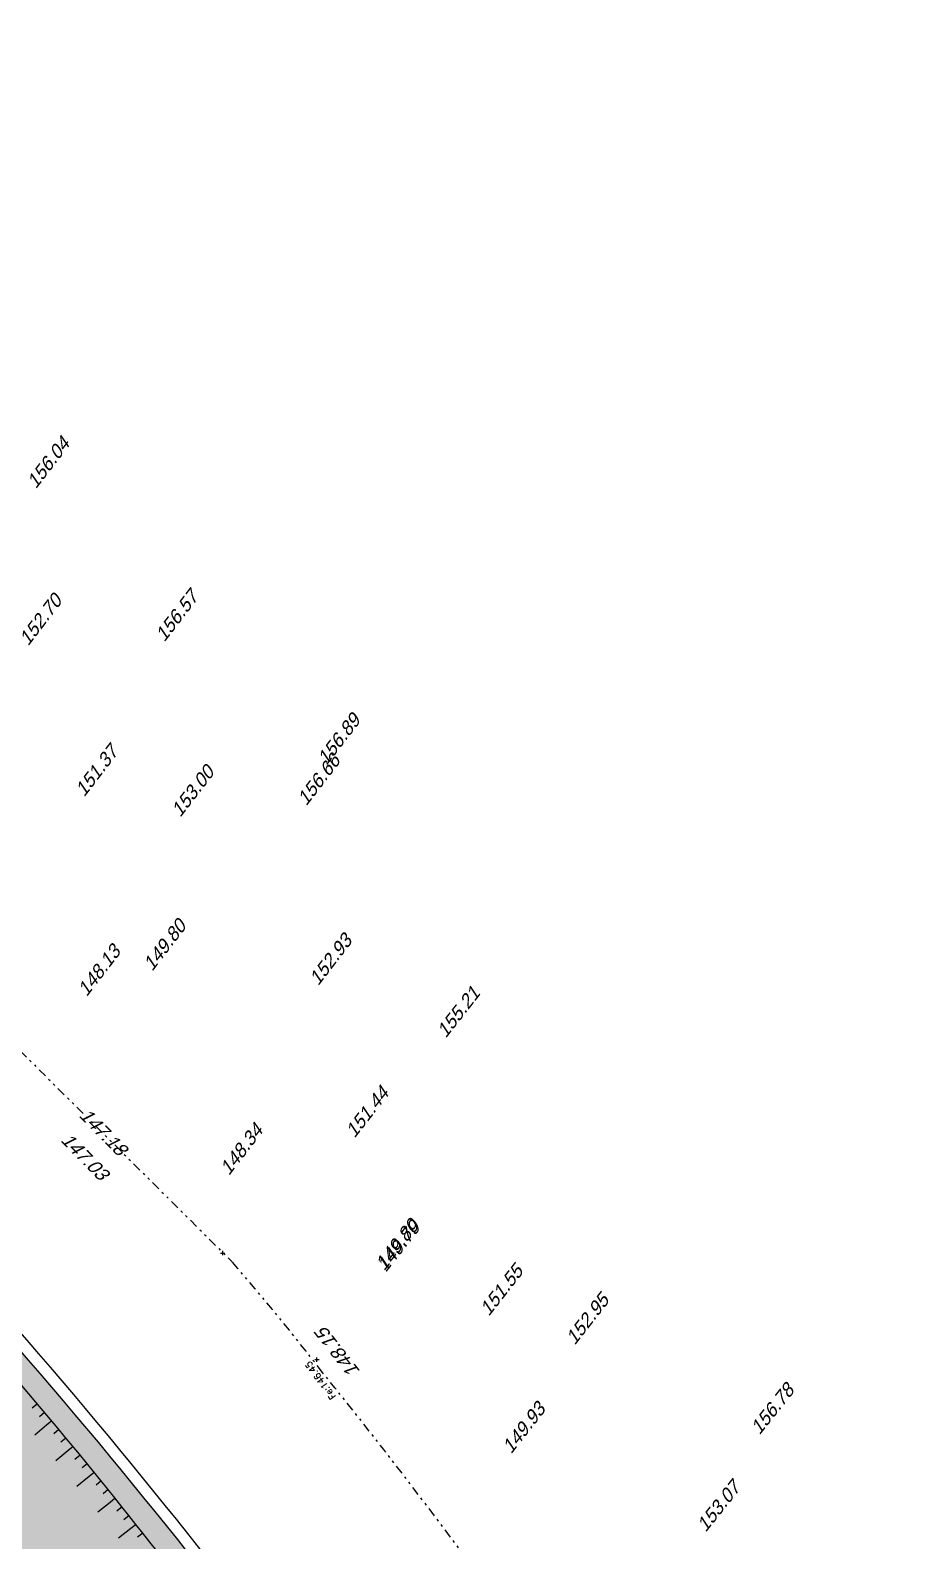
# Model space of a CAD drawing. Header units: metres. Extents: x 1633075 to 1634601, y 8175308 to 8177203.
# Drawn here: x 1633825.1 to 1633864, y 8176003.2 to 8176071.2 of the extents above; entities that cross this region are included whole.
import ezdxf

# ---------------------------------------------------------------- set-up
doc = ezdxf.new("R2010")
doc.units = ezdxf.units.M
doc.header["$LTSCALE"] = 2
doc.header["$PDMODE"] = 2
doc.header["$PDSIZE"] = 0.1
for name, pattern in [('211', [0.5, 0.2, -0.1, 0, -0.1, 0, -0.1]), ('31', [2, 1, 1]), ('CACHE', [0.375, 0.25, -0.125]), ('CACHE2', [4.7625, 3.175, -1.5875]), ('CONTINU', [0])]:
    doc.linetypes.add(name, pattern=pattern)
for name, color, linetype in [('C15785 - BORDURES', 7, 'CONTINU'), ('C15785 - BTALUS', 3, 'CACHE'), ('C15785 - DBA', 252, 'Continuous'), ('C15785 - EAUP', 5, 'CONTINU'), ('C15785 - EP', 4, 'Continuous'), ('C15785 - HTALUS', 7, 'Continuous'), ('C15785 - Talus', 7, 'Continuous'), ('C15785 - VEGET', 3, 'Continuous'), ('C15785 - Z', 7, 'Continuous')]:
    doc.layers.add(name, color=color, linetype=linetype)
doc.styles.add('SIMPLEX', font='simplex_.ttf', dxfattribs={"height": 0.6})
doc.styles.get("Standard").update_dxf_attribs({"font": 'arial.ttf'})

# ---------------------------------------------------------------- blocks, each defined once
blk = doc.blocks.new('T1')
at = {"linetype": '31'}
blk.add_point((0, 0), dxfattribs=at)
blk = doc.blocks.new('TALH100A')
blk.add_line((0, 0.3), (0, 1))
blk = doc.blocks.new('TALH100B')
blk.add_line((0, 0), (0, 0.3))

msp = doc.modelspace()

# ---------------------------------------------------------------- hatches: boundary and pattern name
at = {"layer": 'C15785 - VEGET'}
h = msp.add_hatch(dxfattribs=at)
h.set_pattern_fill('AR-SAND', color=256, scale=0.07, angle=-0.49997, style=0)
h.set_pattern_definition([(37.00002714, (1050220.128, 8061047.714), (-0.082103375, 3.426739566), [0, -2.70256, 0, -3.0226, 0, -2.88925]), (7.0000271, (1050220.128, 8061047.714), (3.1903286, 4.990126687), [0, -1.45796, 0, -2.43586, 0, -0.93345]), (327.00002714, (1050217.941, 8061047.733), (5.536823571, -0.038255829), [0, -0.889, 0, -3.2004, 0, -4.1783]), (317.0000271, (1050217.941, 8061047.733), (5.358308738, 1.513805964), [0, -0.4445, 0, -2.09804, 0, -2.4003])])
h.paths.add_polyline_path([(1633821.289, 8176015.587, 0.051396), (1633790.189, 8176043.617), (1633785.947, 8176037.128, -0.016218), (1633797.984, 8176027.371, -0.030212), (1633816.388, 8176009.165, -0.051499), (1633845.82, 8175968.615, -0.040976), (1633863.485, 8175931.576), (1633871.896, 8175931.962, 0.045371), (1633851.897, 8175974.024, 0.050567)])

# ---------------------------------------------------------------- linework, layer by layer
at = {"layer": 'C15785 - BORDURES'}
msp.add_arc((1633634.78, 8175846.39), 243.879, 30.07747, 41.86969, dxfattribs=at)
at = {"layer": 'C15785 - BTALUS'}
msp.add_arc((1633672.349, 8175880.336), 194.153, 34.20099, 49.68593, dxfattribs=at)
at = {"layer": 'C15785 - DBA'}
for centre, radius, start, end in [((1633631.632, 8175843.867), 255.847, 30.57916, 42.15847), ((1633627.051, 8175840.401), 262.115, 30.7315, 42.02568)]:
    msp.add_arc(centre, radius, start, end, dxfattribs=at)
at = {"layer": 'C15785 - EAUP', "linetype": '211'}
msp.add_lwpolyline([(1633737.567, 8176071.177, -0.007251), (1633737.567, 8176071.177), (1633742.28, 8176071.054), (1633746.007, 8176070.783), (1633746.007, 8176070.783), (1633750.036, 8176070.424), (1633756.851, 8176069.265), (1633756.851, 8176069.265, -0.021939), (1633761.288, 8176068.172, -0.030317), (1633770.319, 8176065.293, -0.052844), (1633785.989, 8176057.324), (1633796.5, 8176049.942), (1633804.924, 8176043.57), (1633812.951, 8176036.522), (1633817.862, 8176032.035), (1633834.192, 8176015.773, -0.014221), (1633838.26, 8176010.797, -0.014221), (1633846.845, 8175999.517, -0.025262), (1633855.667, 8175986.443), (1633858.809, 8175981.116), (1633858.809, 8175981.116), (1633864.785, 8175970.744), (1633871.46, 8175957.562, -0.015597), (1633878.192, 8175942.168, -0.002104)], format="xyb", dxfattribs=at)
at = {"layer": 'C15785 - EP', "linetype": 'CACHE2'}
msp.add_arc((1633649.477, 8175858.262), 225.8, 37.97397, 48.81659, dxfattribs=at)
at = {"layer": 'C15785 - HTALUS'}
msp.add_spline([(1633941.522, 8175835.34), (1633924.144, 8175846.321), (1633908.848, 8175860.133), (1633892.88, 8175880.197), (1633883.398, 8175897.291), (1633871.933, 8175927.871), (1633863.326, 8175950.187), (1633850.893, 8175973.312), (1633838.351, 8175992.579), (1633817.918, 8176017.724), (1633802.258, 8176032.422), (1633785.952, 8176045.345), (1633766.956, 8176055.862), (1633741.614, 8176061.185), (1633720.964, 8176060.289)], degree=3, dxfattribs=at)

# ---------------------------------------------------------------- block references
at = {"layer": 'C15785 - EAUP'}
for p, rotation in [((1633833.771, 8176016.163), 222.7444901525114), ((1633838.01, 8176011.37), 219.8551161357259)]:
    msp.add_blockref('T1', p, dxfattribs=dict(at, rotation=rotation))
at = {"layer": 'C15785 - Talus'}
for name, p, rotation in [('TALH100B', (1633825.438, 8176009.376), 130.2897803025021), ('TALH100B', (1633825.761, 8176008.994), 130.1452834842921), ('TALH100A', (1633826.083, 8176008.611), 130.0019262681406), ('TALH100B', (1633826.083, 8176008.611), 130.0019262681406), ('TALH100B', (1633826.404, 8176008.228), 129.8595896222167), ('TALH100A', (1633827.043, 8176007.459), 129.5786245155674), ('TALH100B', (1633826.724, 8176007.844), 129.7185401822081), ('TALH100B', (1633827.043, 8176007.459), 129.5786245155674), ('TALH100B', (1633827.361, 8176007.073), 129.4398335056147), ('TALH100B', (1633827.678, 8176006.687), 129.3021952782879), ('TALH100A', (1633827.995, 8176006.299), 129.1656411215828), ('TALH100B', (1633827.995, 8176006.299), 129.1656411215828), ('TALH100B', (1633828.31, 8176005.911), 129.0302086680694), ('TALH100B', (1633828.624, 8176005.522), 128.8958964536309), ('TALH100A', (1633828.938, 8176005.133), 128.7627032714803), ('TALH100B', (1633828.938, 8176005.133), 128.7627032714803), ('TALH100B', (1633829.251, 8176004.743), 128.6306285828497), ('TALH100B', (1633829.562, 8176004.352), 128.4996769165503), ('TALH100B', (1633829.873, 8176003.96), 128.3698520263511), ('TALH100A', (1633829.873, 8176003.96), 128.3698520263511), ('TALH100B', (1633830.183, 8176003.568), 128.2411410060786)]:
    msp.add_blockref(name, p, dxfattribs=dict(at, rotation=rotation))

# ---------------------------------------------------------------- texts
at = {"layer": 'C15785 - EAUP', "linetype": 'Continuous', "style": 'SIMPLEX'}
msp.add_text('Fe:146.45', height=0.3, rotation=126.06284, dxfattribs=at).set_placement((1633838.879, 8176009.711, 149.78))
at = {"layer": 'C15785 - Z', "oblique": 18}
for s, rotation, p in [(' 156.04', 412.56584, (1633825.228, 8176050.326, 156.039)), (' 156.57', 412.40189, (1633831.005, 8176043.44, 156.566)), (' 152.70', 412.56584, (1633824.881, 8176043.259, 152.701)), (' 156.89', 412.40189, (1633838.289, 8176037.884, 156.886)), (' 151.37', 412.40189, (1633827.4, 8176036.469, 151.365)), (' 156.66', 412.40189, (1633837.386, 8176036.066, 156.658)), (' 153.00', 412.40189, (1633831.719, 8176035.55, 153.003)), (' 149.80', 412.40189, (1633830.458, 8176028.626, 149.797)), (' 152.93', 412.40189, (1633837.92, 8176027.973, 152.926)), (' 148.13', 412.40189, (1633827.511, 8176027.483, 148.132)), (' 155.21', 411.91133, (1633843.654, 8176025.618, 155.213)), (' 151.44', 411.91133, (1633839.552, 8176021.12, 151.438)), (' 147.18', 674.43327, (1633827.117, 8176022.496, 147.177)), (' 148.34', 412.40189, (1633833.909, 8176019.437, 148.338)), (' 147.03', 674.43327, (1633826.29, 8176021.383, 147.027)), (' 149.80', 411.91133, (1633840.884, 8176015.145, 149.8)), (' 149.79', 411.91133, (1633840.957, 8176015.082, 149.793)), (' 151.55', 411.91133, (1633845.591, 8176013.109, 151.547)), (' 152.95', 411.91133, (1633849.455, 8176011.807, 152.954)), (' 148.15', 487.86201, (1633840.118, 8176010.664, 148.145)), (' 156.78', 411.35307, (1633857.758, 8176007.77, 156.778)), (' 149.93', 411.91133, (1633846.595, 8176006.911, 149.926)), (' 153.07', 411.35307, (1633855.338, 8176003.392, 153.072))]:
    msp.add_text(s, height=0.6, rotation=rotation, dxfattribs=at).set_placement(p)

doc.saveas('drawing.dxf')
